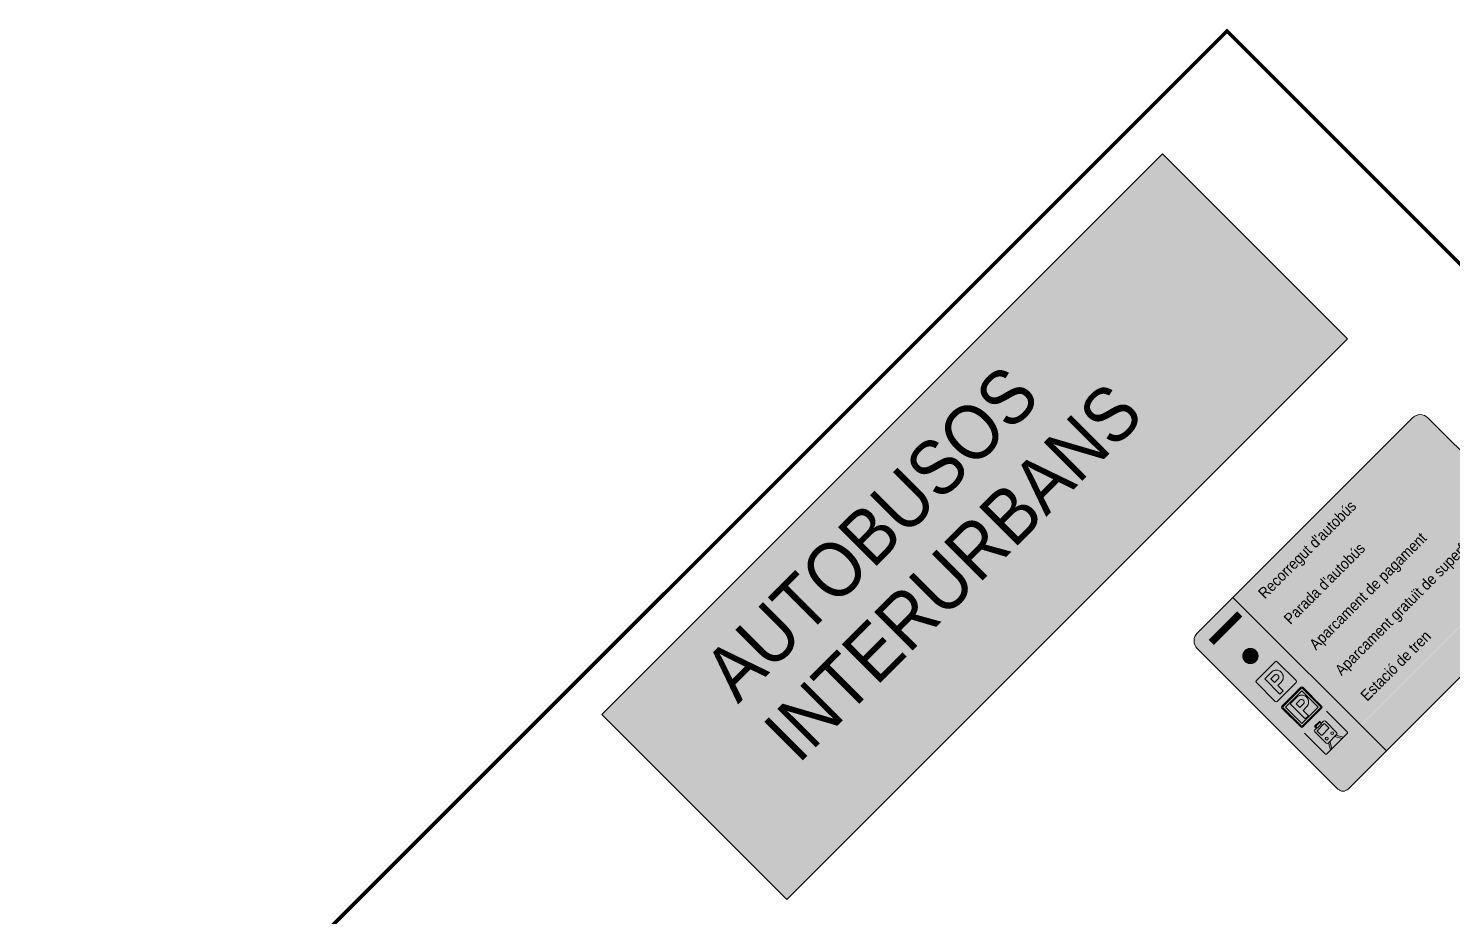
# Model space of a CAD drawing. Extents: x 449796 to 456316, y 4596501 to 4602531.
# Drawn here: x 452169 to 454127, y 4601310 to 4602531 of the extents above; entities that cross this region are included whole.
import ezdxf

# ---------------------------------------------------------------- set-up
doc = ezdxf.new("R2010")
doc.units = 0
doc.layers.get('0').update_dxf_attribs({"linetype": 'CONTINUOUS', "lineweight": 0})
for name, color, linetype, lineweight in [('BLANC', 7, 'CONTINUOUS', 0), ('L-APARCAMENTGRATUIT', 7, 'CONTINUOUS', 0), ('L-APARCAMENTPAGAMENT', 7, 'CONTINUOUS', 0), ('L-ESTACIOTREN', 10, 'CONTINUOUS', 0), ('L-PARADABUS', 7, 'CONTINUOUS', 0), ('L-RECORREGUTBUS', 7, 'CONTINUOUS', 0), ('LOGO-MATARO', 7, 'CONTINUOUS', 0)]:
    doc.layers.add(name, color=color, linetype=linetype, lineweight=lineweight)
doc.styles.add('ARAIALN', font='arial.ttf', dxfattribs={"width": 0.8, "height": 18})

# ---------------------------------------------------------------- blocks, each defined once
blk = doc.blocks.new('PARADA')
h = blk.add_hatch(color=7)
edge = h.paths.add_edge_path(flags=17)
edge.add_arc((-2.132824391773164, -1.323378832770869), 2.160570378535688, 0, 360)
edge = h.paths.add_edge_path()
edge.add_arc((-2.132824391773164, -1.323378832770869), 3.240855567803532, 0, 360)
blk.add_hatch(color=0).paths.add_polyline_path([(-0.3602577005652426, 0.4557032827148509, 1), (-3.895791606497979, -3.079830623217887, 1)])
at = {"color": 0}
blk.add_circle((-2.128024653531611, -1.312063670251518), 2.5, dxfattribs=at)

msp = doc.modelspace()

# ---------------------------------------------------------------- hatches: boundary and pattern name
msp.add_hatch(color=250).paths.add_polyline_path([(452957.1510699997, 4601587.891504999), (453211.689351944, 4601333.353223055), (453982.8803858806, 4602104.544256992), (453728.3421039362, 4602359.082538936)])
at = {"true_color": 0xffffff}
h = msp.add_hatch(color=7, dxfattribs=at)
edge = h.paths.add_edge_path()
edge.add_line((453983.7979869687, 4601485.166446883), (454036.3572165857, 4601537.725676513))
edge.add_line((454036.3572165857, 4601537.725676513), (453825.2188090525, 4601748.864084159))
edge.add_line((453825.2188089655, 4601748.864084246), (453776.1951133823, 4601699.84038866))
edge.add_arc((453786.8017150998, 4601689.233786942), 15, 134.9999999999685, 225.0000000001147)
edge.add_line((453776.195113382, 4601678.627185225), (453969.6558513417, 4601485.166446887))
edge.add_arc((453976.7269191568, 4601492.237514695), 10, 224.9999999735543, 314.999999999958)
h = msp.add_hatch(color=150)
h.paths.add_polyline_path([(453897.6588118358, 4601597.947942995), (453919.9981950435, 4601620.287326202), (453942.3375782522, 4601597.947942994), (453919.9981950445, 4601575.608559785)])
edge = h.paths.add_edge_path(flags=16)
edge.add_arc((453919.784543063, 4601604.915674934), 9.584377751358671, 352.6794013769133, 358.6419695487842)
edge.add_arc((453919.7845430685, 4601604.915674933), 9.584377745770173, 358.6419695535667, 367.5504112084064)
edge.add_arc((453919.7845430648, 4601604.915674933), 9.584377749402945, 7.550411205480191, 14.79641949929393)
edge.add_arc((453919.7845430562, 4601604.915674932), 9.58437775801698, 14.79641949152465, 20.10704775405735)
edge.add_arc((453919.7845430771, 4601604.915674933), 9.58437773804648, 20.10704779189334, 24.25834686112407)
edge.add_arc((453919.7845430568, 4601604.915674933), 9.584377756581045, 24.25834681122996, 33.2268578152116)
edge.add_arc((453919.7845430674, 4601604.915674934), 9.584377747222241, 33.22685784525643, 38.65102117355489)
edge.add_arc((453919.7845430739, 4601604.915674933), 9.584377742722515, 38.65102120202675, 45.00000003838385)
edge.add_arc((453919.7845430523, 4601604.915674933), 9.584377757915927, 44.99999994734524, 50.6672540037053)
edge.add_arc((453919.7845430734, 4601604.915674932), 9.584377745298376, 50.66725410466471, 57.1932390785005)
edge.add_arc((453919.7845430505, 4601604.915674934), 9.58437775612415, 57.19323895752767, 64.5277457265846)
edge.add_arc((453919.7845430701, 4601604.915674933), 9.584377748531443, 64.52774583453105, 77.68363649448513)
edge.add_arc((453919.7845430642, 4601604.915674932), 9.584377750707587, 77.68363646133686, 83.02982573265565)
edge.add_arc((453919.7845430577, 4601604.915674933), 9.584377750571953, 83.02982569329568, 93.46556823375249)
edge.add_arc((453919.784543074, 4601604.915674933), 9.584377751563233, 93.4655683313526, 100.5624622545773)
edge.add_arc((453919.7845430535, 4601604.915674934), 9.584377746891267, 100.5624621351887, 106.6545773461271)
edge.add_arc((453919.7845430686, 4601604.915674933), 9.584377752090921, 106.654577430541, 116.8292900983975)
edge.add_arc((453919.7845430656, 4601604.915674932), 9.584377751600172, 116.8292900803592, 135.0000000066433)
edge.add_line((453913.0073645633, 4601611.692853433), (453903.8382407095, 4601602.52372958))
edge.add_line((453903.8382407095, 4601602.52372958), (453924.7597893985, 4601581.602180892))
edge.add_line((453924.7597893985, 4601581.602180892), (453929.0652910343, 4601585.907682526))
edge.add_line((453929.0652910343, 4601585.907682526), (453921.6980993465, 4601593.274874215))
edge.add_line((453921.6980993465, 4601593.274874215), (453926.5617215646, 4601598.138496433))
edge.add_arc((453919.7845430674, 4601604.915674933), 9.584377747214578, 314.9999999886817, 331.242757732775)
edge.add_arc((453919.7845430544, 4601604.915674933), 9.584377758708522, 331.2427577702742, 338.5077133530642)
edge.add_arc((453919.7845430747, 4601604.915674934), 9.584377740199201, 338.5077133033909, 346.4631848625866)
edge.add_arc((453919.7845430559, 4601604.915674933), 9.584377758280404, 346.4631848943888, 352.6794013878447)
edge = h.paths.add_edge_path(flags=0)
edge.add_arc((453919.7845430587, 4601604.915674933), 3.495478944730116, 75.71059817088792, 94.30006168328151, ccw=False)
edge.add_arc((453919.784543064, 4601604.915674932), 3.495478944322326, 50.59249801202179, 75.71059825879308, ccw=False)
edge.add_arc((453919.7845430786, 4601604.915674934), 3.495478933582907, 45.00000016731423, 50.59249817767409, ccw=False)
edge.add_arc((453919.784543058, 4601604.915674933), 3.495478948870347, 36.10503346385889, 44.99999993860649, ccw=False)
edge.add_arc((453919.7845430633, 4601604.915674933), 3.495478944593903, 15.20839806148831, 36.10503351502132, ccw=False)
edge.add_arc((453919.7845430658, 4601604.915674933), 3.495478942230049, -6.264490652892391, 15.208398072500984, ccw=False)
edge.add_arc((453919.7845430589, 4601604.915674932), 3.495478949083143, 344.6227750314405, 353.73550937467115, ccw=False)
edge.add_arc((453919.7845430637, 4601604.915674932), 3.495478944427057, 324.67049052850547, 344.6227750106942, ccw=False)
edge.add_arc((453919.7845430644, 4601604.915674933), 3.495478944299858, 314.9999999871816, 324.6704905094303, ccw=False)
edge.add_line((453922.2562199289, 4601602.443998068), (453917.3925977108, 4601597.580375851))
edge.add_line((453917.3925977108, 4601597.580375851), (453912.4492439809, 4601602.52372958))
edge.add_line((453912.4492439809, 4601602.52372958), (453917.3128661991, 4601607.387351799))
edge.add_arc((453919.7845430616, 4601604.915674933), 3.495478942984605, 109.2013673735116, 134.999999964918, ccw=False)
edge.add_arc((453919.7845430691, 4601604.915674934), 3.495478944609704, 94.30006185473007, 109.2013674947647, ccw=False)
at = {"layer": 'BLANC'}
msp.add_hatch(color=172, dxfattribs=at).paths.add_polyline_path([(453856.1051161992, 4601633.137677601), (453884.8084604375, 4601661.841021838), (453913.5118046755, 4601633.1376776), (453884.8084604365, 4601604.434333362)])
at = {"layer": 'BLANC', "true_color": 0xffffff}
h = msp.add_hatch(color=7, dxfattribs=at)
edge = h.paths.add_edge_path(flags=16)
edge.add_arc((453884.9087079858, 4601639.193480953), 3.495478944730116, 75.71059817088792, 94.30006168328151, ccw=False)
edge.add_arc((453884.9087079911, 4601639.193480952), 3.495478944322326, 50.59249801202179, 75.71059825879308, ccw=False)
edge.add_arc((453884.9087080057, 4601639.193480954), 3.495478933582907, 45.00000016731423, 50.59249817767409, ccw=False)
edge.add_arc((453884.908707985, 4601639.193480953), 3.495478948870347, 36.10503346385889, 44.99999993860649, ccw=False)
edge.add_arc((453884.9087079903, 4601639.193480953), 3.495478944593903, 15.20839806148831, 36.10503351502132, ccw=False)
edge.add_arc((453884.9087079929, 4601639.193480953), 3.495478942230049, -6.264490652892391, 15.208398072500984, ccw=False)
edge.add_arc((453884.9087079859, 4601639.193480952), 3.495478949083143, 344.6227750314405, 353.73550937467115, ccw=False)
edge.add_arc((453884.9087079907, 4601639.193480952), 3.495478944427057, 324.67049052850547, 344.6227750106942, ccw=False)
edge.add_arc((453884.9087079914, 4601639.193480953), 3.495478944299858, 314.9999999871816, 324.6704905094303, ccw=False)
edge.add_line((453887.3803848559, 4601636.721804087), (453882.5167626379, 4601631.858181871))
edge.add_line((453882.5167626379, 4601631.858181871), (453877.573408908, 4601636.8015356))
edge.add_line((453877.573408908, 4601636.8015356), (453882.4370311261, 4601641.665157818))
edge.add_arc((453884.9087079887, 4601639.193480953), 3.495478942984605, 109.2013673735116, 134.999999964918, ccw=False)
edge.add_arc((453884.9087079962, 4601639.193480954), 3.495478944609704, 94.30006185473007, 109.2013674947647, ccw=False)
edge = h.paths.add_edge_path()
edge.add_arc((453884.90870799, 4601639.193480954), 9.584377751358671, 352.6794013769133, 358.6419695487842)
edge.add_arc((453884.9087079955, 4601639.193480953), 9.584377745770173, 358.6419695535667, 367.5504112084064)
edge.add_arc((453884.9087079918, 4601639.193480953), 9.584377749402945, 7.550411205480191, 14.79641949929393)
edge.add_arc((453884.9087079832, 4601639.193480952), 9.58437775801698, 14.79641949152465, 20.10704775405735)
edge.add_arc((453884.9087080042, 4601639.193480953), 9.58437773804648, 20.10704779189334, 24.25834686112407)
edge.add_arc((453884.9087079839, 4601639.193480953), 9.584377756581045, 24.25834681122996, 33.2268578152116)
edge.add_arc((453884.9087079944, 4601639.193480954), 9.584377747222241, 33.22685784525643, 38.65102117355489)
edge.add_arc((453884.9087080009, 4601639.193480953), 9.584377742722515, 38.65102120202675, 45.00000003838385)
edge.add_arc((453884.9087079794, 4601639.193480953), 9.584377757915927, 44.99999994734524, 50.6672540037053)
edge.add_arc((453884.9087080004, 4601639.193480952), 9.584377745298376, 50.66725410466471, 57.1932390785005)
edge.add_arc((453884.9087079776, 4601639.193480954), 9.58437775612415, 57.19323895752767, 64.5277457265846)
edge.add_arc((453884.9087079971, 4601639.193480953), 9.584377748531443, 64.52774583453105, 77.68363649448513)
edge.add_arc((453884.9087079912, 4601639.193480952), 9.584377750707587, 77.68363646133686, 83.02982573265565)
edge.add_arc((453884.9087079847, 4601639.193480953), 9.584377750571953, 83.02982569329568, 93.46556823375249)
edge.add_arc((453884.9087080011, 4601639.193480953), 9.584377751563233, 93.4655683313526, 100.5624622545773)
edge.add_arc((453884.9087079806, 4601639.193480954), 9.584377746891267, 100.5624621351887, 106.6545773461271)
edge.add_arc((453884.9087079956, 4601639.193480953), 9.584377752090921, 106.654577430541, 116.8292900983975)
edge.add_arc((453884.9087079927, 4601639.193480952), 9.584377751600172, 116.8292900803592, 135.0000000066433)
edge.add_line((453878.1315294903, 4601645.970659452), (453868.9624056366, 4601636.8015356))
edge.add_line((453868.9624056366, 4601636.8015356), (453889.8839543256, 4601615.879986911))
edge.add_line((453889.8839543256, 4601615.879986911), (453894.1894559613, 4601620.185488545))
edge.add_line((453894.1894559613, 4601620.185488545), (453886.8222642735, 4601627.552680234))
edge.add_line((453886.8222642735, 4601627.552680234), (453891.6858864917, 4601632.416302453))
edge.add_arc((453884.9087079945, 4601639.193480953), 9.584377747214578, 314.9999999886817, 331.242757732775)
edge.add_arc((453884.9087079815, 4601639.193480953), 9.584377758708522, 331.2427577702742, 338.5077133530642)
edge.add_arc((453884.9087080018, 4601639.193480954), 9.584377740199201, 338.5077133033909, 346.4631848625866)
edge.add_arc((453884.9087079829, 4601639.193480953), 9.584377758280404, 346.4631848943888, 352.6794013878447)
at = {"layer": 'BLANC'}
h = msp.add_hatch(color=150, dxfattribs=at)
h.paths.add_polyline_path([(453897.6588118365, 4601597.947942995), (453919.9981950447, 4601620.2873262), (453942.337578252, 4601597.947942993), (453919.9981950428, 4601575.608559784)], flags=0)
h.paths.add_polyline_path([(453919.9981950442, 4601626.651287233), (453948.7015392825, 4601597.947942995), (453919.998195044, 4601569.244598755), (453891.2948508062, 4601597.947942993)])
h.paths.add_polyline_path([(453919.9981950447, 4601624.52996689), (453946.5802189389, 4601597.947942994), (453919.9981950435, 4601571.365919098), (453893.4161711491, 4601597.947942994)], flags=16)
h.paths.add_polyline_path([(453897.6588118353, 4601597.947942995), (453919.9981950438, 4601620.2873262), (453942.3375782522, 4601597.947942994), (453919.9981950428, 4601575.608559784)], flags=0)
at = {"layer": 'BLANC', "true_color": 0xffffff}
h = msp.add_hatch(color=7, dxfattribs=at)
h.paths.add_polyline_path([(453920.3727020838, 4601624.155459849, 0.4142135623600118), (453919.6236880037, 4601624.155459848), (453893.7906781894, 4601598.322450034, 0.4142135630883774), (453893.7906781901, 4601597.573435953), (453919.6236880042, 4601571.740426138, 0.4142135623600118), (453920.3727020838, 4601571.740426139), (453946.2057118986, 4601597.573435953, 0.4142135630883774), (453946.2057118982, 4601598.322450034)])
h.paths.add_polyline_path([(453897.658811837, 4601597.947942995), (453919.9981950442, 4601620.2873262), (453942.3375782522, 4601597.947942994), (453919.9981950428, 4601575.608559784)], flags=16)
at = {"layer": 'BLANC'}
h = msp.add_hatch(color=20, dxfattribs=at)
h.paths.add_polyline_path([(453952.5091106589, 4601533.294220903, 0.4142135623768036), (453953.9233242213, 4601533.294220903), (453959.5794720456, 4601538.950368727), (453956.8727042344, 4601549.202616048), (453956.0729881844, 4601548.402899998, -0.4142135622940158), (453953.4131518188, 4601548.402899999), (453937.8732518605, 4601563.942799957, -0.4142135624463321), (453937.873251861, 4601566.602636324), (453940.0300549755, 4601568.759439439), (453938.1243215858, 4601570.665172827, -0.4142135625367842), (453938.1243215851, 4601572.07938639), (453943.9384748922, 4601577.893539697, -0.4142135624854761), (453945.3526884548, 4601577.893539696), (453947.2584218436, 4601575.987806306), (453949.7011479109, 4601578.430532374, -0.4142135624374089), (453952.3609842774, 4601578.430532374), (453967.9008842357, 4601562.890632416, -0.4142135623697527), (453967.9008842355, 4601560.230796049), (453966.8152273849, 4601559.145139199), (453977.067474707, 4601556.438371388), (453982.7236225335, 4601562.094519215, 0.4142135625459994), (453982.7236225335, 4601563.508732778), (453954.0272625659, 4601592.205092739, 0.4142135623792888), (453952.6130490035, 4601592.205092739), (453923.8127506988, 4601563.404794426, 0.4142135623699325), (453923.8127506988, 4601561.990580863)])
h.paths.add_polyline_path([(453975.2963465401, 4601554.667243222), (453965.0440992189, 4601557.374011033), (453958.6438323995, 4601550.973744214), (453961.3506002109, 4601540.721496893)], flags=17)
h.paths.add_polyline_path([(453956.8981376097, 4601568.285355245, 0.4142135625872607), (453956.8981376088, 4601569.699568807), (453951.7375674576, 4601574.86013895, 0.4142135620608733), (453950.3233538959, 4601574.860138949), (453941.443663128, 4601565.980448184, 0.4142135625222317), (453941.4436631282, 4601564.566234621), (453946.6042332826, 4601559.405664469, 0.4142135623380059), (453948.018446845, 4601559.40566447)], flags=17)
h.paths.add_polyline_path([(453939.5187271768, 4601572.059578426, 0.4059171085558047), (453939.5187271733, 4601570.68498081), (453941.3088887935, 4601568.894819184), (453947.1230420992, 4601574.708972488), (453945.0698457421, 4601576.762168847, 0.4142135622634157), (453944.2213176049, 4601576.762168848)], flags=17)
h.paths.add_polyline_path([(453952.9009583707, 4601553.255202759, 1.000008205566659), (453955.6732599938, 4601556.027504382, 1.000008205566659)], flags=17)
h.paths.add_polyline_path([(453963.1077385298, 4601563.461982919, 1), (453960.3354369067, 4601560.689681295, 1)], flags=17)
at = {"layer": 'BLANC', "true_color": 0xffffff}
h = msp.add_hatch(color=7, dxfattribs=at)
h.paths.add_polyline_path([(453937.8732518605, 4601566.602636324, 0.4142135623738151), (453937.8732518605, 4601563.942799957), (453953.4131518193, 4601548.402899999, 0.4142135623665328), (453956.0729881853, 4601548.402899999), (453967.9008842355, 4601560.230796049, 0.4142135623697527), (453967.9008842357, 4601562.890632415), (453952.3609842774, 4601578.430532373, 0.414213562364892), (453949.7011479114, 4601578.430532374), (453947.2584218441, 4601575.987806306), (453945.3526884543, 4601577.893539697, 0.4142135624854761), (453943.9384748919, 4601577.893539697), (453938.1243215851, 4601572.07938639, 0.414213562400395), (453938.1243215855, 4601570.665172828), (453940.0300549744, 4601568.759439439)])
h.paths.add_polyline_path([(453941.443663128, 4601564.566234621, -0.4142135623858427), (453941.443663128, 4601565.980448184), (453950.3233538964, 4601574.860138949, -0.4142135621972624), (453951.7375674585, 4601574.860138949), (453956.8981376088, 4601569.699568807, -0.4142135625872607), (453956.898137609, 4601568.285355244), (453948.0184468445, 4601559.405664469, -0.4142135626107838), (453946.6042332817, 4601559.40566447)], flags=16)
h.paths.add_polyline_path([(453939.5385351484, 4601570.665172834, -0.4225589770739254), (453939.5385351481, 4601572.079386397), (453944.6455816734, 4601577.186432915), (453947.1230420987, 4601574.708972488), (453941.3088887935, 4601568.894819183)], flags=16)
h.paths.add_polyline_path([(453955.673259994, 4601556.027504383, -1), (453952.9009583704, 4601553.255202759, -1)], flags=16)
h.paths.add_polyline_path([(453963.1077385307, 4601563.461982919, -1), (453960.3354369076, 4601560.689681295, -1)], flags=16)
h.paths.add_polyline_path([(453958.6438324002, 4601550.973744214), (453956.8727042342, 4601549.202616048), (453959.5794720449, 4601538.950368728), (453961.3506002109, 4601540.721496893)])
h.paths.add_polyline_path([(453966.8152273856, 4601559.145139199), (453965.0440992205, 4601557.374011032), (453975.2963465392, 4601554.667243222), (453977.0674747066, 4601556.438371388)])
at = {"layer": 'L-APARCAMENTGRATUIT'}
h = msp.add_hatch(color=250, dxfattribs=at)
h.paths.add_polyline_path([(453930.7880127786, 4601643.294880409), (453965.9777473861, 4601608.105145804), (454223.6255109555, 4601865.752909373), (454188.4357763373, 4601900.942643968)])
h.paths.add_polyline_path([(454250.6413075638, 4601903.101428183), (454450.5316160627, 4602102.991736682), (454429.6729306927, 4602123.850422052), (454229.7826221939, 4601923.960113553)], flags=9)
at = {"layer": 'L-APARCAMENTPAGAMENT'}
h = msp.add_hatch(color=250, dxfattribs=at)
h.paths.add_polyline_path([(453895.5982781718, 4601678.484615017), (453930.7880127791, 4601643.294880409), (454188.4357763373, 4601900.942643968), (454153.2460417205, 4601936.132378563)])
h.paths.add_polyline_path([(454215.4515729575, 4601938.381601072), (454375.6937386095, 4602098.623766724), (454355.1063680856, 4602119.211137248), (454194.8642024337, 4601958.968971596)], flags=9)
at = {"layer": 'L-ESTACIOTREN'}
h = msp.add_hatch(color=250, dxfattribs=at)
h.paths.add_polyline_path([(454258.8152455967, 4601830.5631748), (454223.6255109783, 4601865.752909396), (453965.9777473968, 4601608.105145815), (454001.1674820033, 4601572.915411209)])
h.paths.add_polyline_path([(454283.9607785089, 4601873.464604106), (454376.3612095173, 4601965.865035114), (454360.1040239376, 4601982.122220694), (454267.7035929292, 4601889.721789685)], flags=9)
at = {"layer": 'L-PARADABUS'}
h = msp.add_hatch(color=250, dxfattribs=at)
h.paths.add_polyline_path([(454153.2460417205, 4601936.132378563), (454118.0563071012, 4601971.322113159), (453860.4085435767, 4601713.674349635), (453895.5982781837, 4601678.484615027)])
h.paths.add_polyline_path([(454178.3655284639, 4601979.007761699), (454286.3676483838, 4602087.009881619), (454270.110462804, 4602103.267067199), (454162.1083428841, 4601995.264947279)], flags=9)
at = {"layer": 'L-RECORREGUTBUS'}
h = msp.add_hatch(color=250, dxfattribs=at)
h.paths.add_polyline_path([(453825.2188089702, 4601748.864084241), (453860.4085435763, 4601713.674349635), (454118.0563071016, 4601971.322113159), (454093.473174223, 4601995.905246022, 0.4142135622536351), (454072.2599707916, 4601995.90524602)])
h.paths.add_polyline_path([(454146.1399989892, 4602009.800025281), (454278.5611785666, 4602142.221204857), (454257.886987292, 4602162.895396132), (454125.4658077146, 4602030.474216555)], flags=9)
h = msp.add_hatch(color=250, dxfattribs=at)
h.paths.add_polyline_path([(454036.4390249529, 4601537.517418665), (454001.2492903469, 4601572.707153271), (454258.8970538711, 4601830.354916796), (454283.4801867341, 4601805.771783917, -0.4142135622536351), (454283.4801867323, 4601784.558580486)])
h.paths.add_polyline_path([(454297.3749659925, 4601858.438608684), (454429.7961455702, 4601990.85978826), (454450.4703368449, 4601970.185596986), (454318.0491572672, 4601837.764417409)], flags=9)

# ---------------------------------------------------------------- linework, layer by layer
at = {"color": 250}
for p, q in [((453825.218808966, 4601748.864084246), (454072.2599707936, 4601995.905246022)), ((454093.4731742262, 4601995.905246019), (454286.9339123745, 4601802.444507994)), ((454036.3572165857, 4601537.725676513), (454286.9339123776, 4601788.302372369)), ((453776.1951133823, 4601699.84038866), (453825.2188089655, 4601748.864084246)), ((453825.2188090525, 4601748.864084159), (454036.3572165857, 4601537.725676513)), ((453776.195113382, 4601678.627185225), (453969.6558513417, 4601485.166446887)), ((453983.7979869687, 4601485.166446883), (454036.3572165857, 4601537.725676513))]:
    msp.add_line(p, q, dxfattribs=at)
at = {"const_width": 5}
msp.add_lwpolyline([(452783.8028333383, 4596504.823708428), (456311.9828287468, 4600033.003703829), (453817.055546282, 4602527.930986305), (450288.8755508734, 4598999.750990895)], close=True, dxfattribs=at)
msp.add_lwpolyline([(452957.1510699997, 4601587.891504999), (453728.3421039364, 4602359.082538936), (453982.8803858806, 4602104.544256992), (453211.6893519439, 4601333.353223055)], close=True)
at = {"color": 150}
msp.add_lwpolyline([(453897.6588118358, 4601597.947942995), (453919.9981950435, 4601620.287326202), (453942.3375782522, 4601597.947942994), (453919.9981950445, 4601575.608559785)], close=True, dxfattribs=at)
msp.add_arc((454082.8665725084, 4601985.298644301), 15, 45.00000000012088, 134.9999999838669)
at = {"color": 250}
for centre, radius, start, end in [((453786.8017150998, 4601689.233786942), 15, 134.9999999999685, 225.0000000001147), ((453976.7269191568, 4601492.237514695), 10, 224.9999999735543, 314.999999999958)]:
    msp.add_arc(centre, radius, start, end, dxfattribs=at)
at = {"layer": 'BLANC', "color": 250}
for p, q in [((453954.027262566, 4601592.205092739), (453982.7236225337, 4601563.508732778)), ((453923.8127506991, 4601561.990580863), (453952.5091106586, 4601533.294220903)), ((453953.923324221, 4601533.294220903), (453982.7236225338, 4601562.094519216)), ((453977.0674747062, 4601556.438371388), (453966.8152273854, 4601559.145139199)), ((453959.5794720453, 4601538.950368728), (453956.8727042343, 4601549.202616048)), ((453961.3506002111, 4601540.721496893), (453958.6438323999, 4601550.973744214)), ((453975.2963465407, 4601554.667243222), (453965.04409922, 4601557.374011033))]:
    msp.add_line(p, q, dxfattribs=at)
at = {"layer": 'BLANC', "color": 211, "const_width": 10}
msp.add_lwpolyline([(453795.4947963466, 4601686.9061785), (453834.7361156621, 4601726.147497815)], dxfattribs=at)
at = {"layer": 'BLANC', "color": 250, "const_width": 11.21794626012511}
msp.add_lwpolyline([(453843.6703324616, 4601668.240899044, 1), (453854.8882787216, 4601668.240899044, 1)], format="xyb", close=True, dxfattribs=at)
at = {"layer": 'BLANC', "color": 0}
for points in [[(453883.3732932253, 4601605.869500573), (453857.540283411, 4601631.702510388, -0.4142135623730951), (453857.540283411, 4601634.572844812), (453883.3732932253, 4601660.405854627, -0.4142135623730914), (453886.2436276491, 4601660.405854627), (453912.0766374634, 4601634.572844812, -0.4142135623730951), (453912.0766374634, 4601631.702510388), (453886.2436276491, 4601605.869500573, -0.4142135623730951)], [(453918.5630278321, 4601570.679765967), (453892.7300180178, 4601596.512775782, -0.4142135623730951), (453892.7300180178, 4601599.383110206), (453918.5630278321, 4601625.21612002, -0.4142135623730914), (453921.4333622559, 4601625.21612002), (453947.2663720702, 4601599.383110206, -0.4142135623730951), (453947.2663720702, 4601596.512775782), (453921.4333622559, 4601570.679765967, -0.4142135623730951)], [(453919.6236880039, 4601571.740426138), (453893.7906781896, 4601597.573435953, -0.4142135630883774), (453893.7906781896, 4601598.322450034), (453919.6236880038, 4601624.155459848, -0.4142135623600119), (453920.3727020841, 4601624.155459849), (453946.2057118984, 4601598.322450034, -0.4142135630883774), (453946.2057118984, 4601597.573435953), (453920.3727020842, 4601571.740426139, -0.4142135623600119)], [(453929.2907956473, 4601603.694422019, 0.02602248311145887), (453929.3662287381, 4601604.688526298, 0.03888999791041988), (453929.2858207634, 4601606.175047371, 0.03162721462831902), (453929.0510966174, 4601607.363384495, 0.02317613535370475), (453928.7847718961, 4601608.210546377, 0.01811544050142973), (453928.5226413494, 4601608.853432571, 0.03915249898412983), (453927.8019473861, 4601610.167486507, 0.02367179735328028), (453927.2696028553, 4601610.901840382, 0.02770973505865705), (453926.5617215646, 4601611.692853433, 0.02473310215467502), (453925.8593424853, 4601612.328981136, 0.02848267975050407), (453924.9774297994, 4601612.971370074, 0.03201375306681049), (453923.9065343995, 4601613.568390363, 0.05746653618032754), (453921.8289811183, 4601614.279465293, 0.02333138342901755), (453920.9476327013, 4601614.429218928, 0.04556601323169925), (453919.2051798656, 4601614.482525782, 0.03097594293896027), (453918.0276563407, 4601614.337651684, 0.02658812985745408), (453917.0376499249, 4601614.097988092, 0.04442474951268622), (453915.458789635, 4601613.468344348, 0.07945122712176132), (453913.0073645633, 4601611.692853433), (453903.8382407095, 4601602.52372958), (453924.7597893985, 4601581.602180892), (453929.0652910343, 4601585.907682526), (453921.6980993465, 4601593.274874215), (453926.5617215646, 4601598.138496433, 0.07099130104744687), (453928.1868407005, 4601600.304634781, 0.03170997068474567), (453928.7024893083, 4601601.40418926, 0.03472624190241036), (453929.1026641219, 4601602.672258607, 0.02713001450662415)], [(453919.5224527452, 4601608.401314289, -0.0812901872598679), (453920.6472963566, 4601608.303008663, -0.1100393314031237), (453922.0035838527, 4601607.616458342, -0.02440672045392688), (453922.2562199289, 4601607.387351799, -0.0388311125539456), (453922.6086737469, 4601606.975446506, -0.09143228955566976), (453923.1576035332, 4601605.832646099, -0.09396827701254386), (453923.2591497097, 4601604.534254291, -0.03978277228238483), (453923.1548869601, 4601603.98876875, -0.08727887551351807), (453922.6362941286, 4601602.894316747, -0.0422205352493504), (453922.2562199289, 4601602.443998068), (453917.3925977108, 4601597.580375851), (453912.4492439809, 4601602.52372958), (453917.3128661991, 4601607.387351799, -0.1130456603012297), (453918.6349178432, 4601608.216695215, -0.06511098961746435)], [(453941.3088887929, 4601568.894819183), (453947.1230420989, 4601574.708972489), (453945.0698457418, 4601576.762168847, 0.4142135622634158), (453944.2213176046, 4601576.762168847), (453939.5385351481, 4601572.079386397, 0.4225589770739254), (453939.5385351483, 4601570.665172835)], [(453941.4436631278, 4601565.980448184), (453950.3233538966, 4601574.860138949, -0.4142135621972624), (453951.7375674585, 4601574.860138949), (453956.8981376088, 4601569.699568807, -0.4142135625872606), (453956.8981376093, 4601568.285355244), (453948.0184468449, 4601559.405664469, -0.4142135626107838), (453946.6042332819, 4601559.40566447), (453941.4436631278, 4601564.566234621, -0.4142135623858426)]]:
    msp.add_lwpolyline(points, format="xyb", close=True, dxfattribs=at)
at = {"layer": 'BLANC', "color": 254}
for points in [[(453894.4149605744, 4601637.972228038, 0.02602248311145887), (453894.4903936652, 4601638.966332317, 0.03888999791041988), (453894.4099856905, 4601640.45285339, 0.03162721462831902), (453894.1752615444, 4601641.641190515, 0.02317613535370475), (453893.9089368231, 4601642.488352397, 0.01811544050142973), (453893.6468062764, 4601643.13123859, 0.03915249898412983), (453892.9261123132, 4601644.445292526, 0.02367179735328028), (453892.3937677824, 4601645.179646402, 0.02770973505865705), (453891.6858864917, 4601645.970659452, 0.02473310215467502), (453890.9835074124, 4601646.606787155, 0.02848267975050407), (453890.1015947264, 4601647.249176093, 0.03201375306681049), (453889.0306993265, 4601647.846196382, 0.05746653618032754), (453886.9531460453, 4601648.557271312, 0.02333138342901755), (453886.0717976283, 4601648.707024948, 0.04556601323169925), (453884.3293447926, 4601648.760331801, 0.03097594293896027), (453883.1518212678, 4601648.615457703, 0.02658812985745408), (453882.1618148519, 4601648.375794112, 0.04442474951268622), (453880.582954562, 4601647.746150368, 0.07945122712176132), (453878.1315294903, 4601645.970659452), (453868.9624056366, 4601636.8015356), (453889.8839543256, 4601615.879986911), (453894.1894559613, 4601620.185488545), (453886.8222642735, 4601627.552680234), (453891.6858864917, 4601632.416302453, 0.07099130104744687), (453893.3110056275, 4601634.5824408, 0.03170997068474567), (453893.8266542354, 4601635.681995279, 0.03472624190241036), (453894.2268290489, 4601636.950064627, 0.02713001450662415)], [(453884.6466176723, 4601642.679120309, -0.0812901872598679), (453885.7714612837, 4601642.580814683, -0.1100393314031237), (453887.1277487797, 4601641.894264362, -0.02440672045392688), (453887.3803848559, 4601641.665157818, -0.0388311125539456), (453887.732838674, 4601641.253252526, -0.09143228955566976), (453888.2817684603, 4601640.110452118, -0.09396827701254386), (453888.3833146368, 4601638.812060311, -0.03978277228238483), (453888.2790518871, 4601638.266574769, -0.08727887551351807), (453887.7604590557, 4601637.172122766, -0.0422205352493504), (453887.3803848559, 4601636.721804087), (453882.5167626379, 4601631.858181871), (453877.573408908, 4601636.8015356), (453882.4370311261, 4601641.665157818, -0.1130456603012297), (453883.7590827702, 4601642.494501234, -0.06511098961746435)]]:
    msp.add_lwpolyline(points, format="xyb", close=True, dxfattribs=at)
at = {"layer": 'BLANC', "color": 0}
msp.add_lwpolyline([(453919.998195043, 4601575.608559784), (453897.6588118361, 4601597.947942995), (453919.9981950442, 4601620.287326201), (453942.337578252, 4601597.947942994)], close=True, dxfattribs=at)
for points in [[(453940.030054975, 4601568.759439439), (453937.8732518604, 4601566.602636324, 0.414213562373815), (453937.8732518604, 4601563.942799957), (453953.4131518195, 4601548.402899999, 0.4142135623665328), (453956.0729881854, 4601548.402899999), (453967.9008842356, 4601560.230796049, 0.4142135623697527), (453967.9008842356, 4601562.890632416), (453952.3609842774, 4601578.430532374, 0.4142135623648919), (453949.7011479115, 4601578.430532374), (453947.2584218433, 4601575.987806306)], [(453947.2584218435, 4601575.987806307), (453945.3526884545, 4601577.893539697, 0.4142135624854761), (453943.9384748919, 4601577.893539697), (453938.1243215854, 4601572.07938639, 0.414213562400395), (453938.1243215856, 4601570.665172827), (453940.0300549752, 4601568.759439439)]]:
    msp.add_lwpolyline(points, format="xyb", dxfattribs=at)
for centre in [(453961.7215877185, 4601562.075832107), (453954.2871091824, 4601554.641353571)]:
    msp.add_circle(centre, 1.960313277152238, dxfattribs=at)
for centre, start, end in [((453982.0165157526, 4601562.801625997), 314.9999999997702, 45.0000000069133), ((453953.2162174398, 4601534.001327684), 224.9999999993844, 315.0000000001099)]:
    msp.add_arc(centre, 1, start, end, dxfattribs=at)

# ---------------------------------------------------------------- block references
at = {"layer": 'LOGO-MATARO', "color": 250, "xscale": 2.151459365762386, "yscale": 2.151459365762386, "zscale": 2.151459365762386, "rotation": 90.00000000000001}
msp.add_blockref('PARADA', (453846.4564539196, 4601672.819257614), dxfattribs=at)

# ---------------------------------------------------------------- texts
at = {"color": 7, "true_color": 0xffffff, "style": 'ARAIALN', "width": 0.9}
for s, height, p in [('AUTOBUSOS', 75, (453144.475663167, 4601601.630531964)), ('INTERURBANS', 75, (453227.6158042608, 4601518.49039087)), ("Recorregut d'autobús", 15, (453869.1166282666, 4601745.90467558)), ('Aparcament de pagament', 15, (453939.4960974692, 4601675.525206355)), ('Aparcament gratuït de superfície', 15, (453974.6858320755, 4601640.335471748)), ("Parada d'autobús", 15, (453904.3063628734, 4601710.714940973)), ('Estació de tren', 15, (454009.8755666933, 4601605.145737153))]:
    msp.add_text(s, height=height, rotation=45.00000000000001, dxfattribs=at).set_placement(p)

doc.saveas('drawing.dxf')
